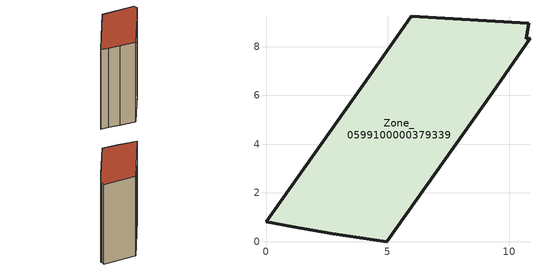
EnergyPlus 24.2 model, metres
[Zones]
Zone_0599100000379339
 floor ground (C_G): 5.96,9.25 10.79,8.97 10.69,8.34 10.85,8.35 9.31,6.14 4.96,0 2.75,0.32 1.1,0.6 0,0.81 4.24,6.78 z3.21
 wall outside (C_F): 4.24,6.78 0,0.81 1.1,0.6 2.75,0.32 4.96,0 9.31,6.14 10.85,8.35 10.69,8.34 10.79,8.97 5.96,9.25 4.24,6.78 z3.21:14.67
 roof outside (C_R): 10.79,8.97 5.96,9.25 4.24,6.78 0,0.81 1.1,0.6 2.75,0.32 4.96,0 9.31,6.14 10.85,8.35 10.69,8.34 z14.67
[BUILDING]
Pand.0599100000379339: North Axis=0; Terrain=City; Loads Convergence Tolerance Value=0.04; Temperature Convergence Tolerance Value=0.4; Solar Distribution=FullExterior; Maximum Number of Warmup Days=25; Minimum Number of Warmup Days=1
[Site:Location]
Rotterdam.The.Hague.AP_ZH_NLD Design_Conditions: Latitude=51.96; Longitude=4.45; Time Zone=1; Elevation=-4.5
[SITE:GROUNDTEMPERATURE:BUILDINGSURFACE]
18, 18, 18, 18, 18, 18, 18, 18, 18, 18, 18, 18
[MATERIAL] Thermal Absorptance=0.9; Solar Absorptance=0.7; Visible Absorptance=0.7
Name | Roughness | Thickness | Conductivity | Density | Specific Heat
G.TI.1992-2005 | MediumSmooth | 0.15 | 0.06 | 540 | 1210
F.TI.1992-2005 | Rough | 0.3 | 0.12 | 1920 | 840
R.TI.1992-2005 | MediumRough | 0.2 | 0.08 | 1500 | 1000
[CONSTRUCTION]
C_G: G.TI.1992-2005
C_F: F.TI.1992-2005
C_R: R.TI.1992-2005
[ZONE]
Zone_0599100000379339: Type=1; Multiplier=1; Ceiling Height=Autocalculate; Volume=Autocalculate; Floor Area=autocalculate; Part of Total Floor Area=Yes
[ZONEINFILTRATION:DESIGNFLOWRATE]
Infil_Zone_0599100000379339: Zone or ZoneList or Space or SpaceList=Zone_0599100000379339; Schedule=AlwaysOn; Design Flow Rate Calculation Method=Flow/Area; Flow Rate per Floor Area=0.0015; Constant Term Coefficient=1; Temperature Term Coefficient=0; Velocity Term Coefficient=0; Velocity Squared Term Coefficient=0
[HVACTEMPLATE:ZONE:IDEALLOADSAIRSYSTEM]
Zone_0599100000379339: Maximum Heating Supply Air Temperature=50; Minimum Cooling Supply Air Temperature=13; Maximum Heating Supply Air Humidity Ratio=0.0156; Minimum Cooling Supply Air Humidity Ratio=0.0077; Heating Limit=NoLimit; Cooling Limit=NoLimit; Dehumidification Control Type=ConstantSensibleHeatRatio; Cooling Sensible Heat Ratio=0.7; Dehumidification Setpoint=60; Humidification Control Type=None; Humidification Setpoint=30; Outdoor Air Method=None; Outdoor Air Flow Rate per Person=0.00944; Outdoor Air Flow Rate per Zone Floor Area=0; Outdoor Air Flow Rate per Zone=0; Demand Controlled Ventilation Type=None; Outdoor Air Economizer Type=NoEconomizer; Heat Recovery Type=None; Sensible Heat Recovery Effectiveness=0.7; Latent Heat Recovery Effectiveness=0.65
[ZONECONTROL:THERMOSTAT]
ThermostatControl_Zone_0599100000379339: Zone or ZoneList=Zone_0599100000379339; Control Type Schedule=DualSetpointControlType; Control 1=Thermostat_Zone_0599100000379339; Temperature Difference Between Cutout And Setpoint=0
[THERMOSTATSETPOINT:DUALSETPOINT]
Thermostat_Zone_0599100000379339: Heating Setpoint Temperature Schedule=HeatingSetpoint_Zone_0599100000379339; Cooling Setpoint Temperature Schedule=CoolingSetpoint_Zone_0599100000379339
[SCHEDULE:COMPACT]
HeatingSetpoint_Zone_0599100000379339: Through: 12/31, For: AllDays, Until: 24:00, 21
CoolingSetpoint_Zone_0599100000379339: Through: 12/31, For: AllDays, Until: 24:00, 24
DualSetpointControlType: Through: 12/31, For: AllDays, Until: 24:00, 4
AlwaysOn: Through: 12/31, For: AllDays, Until: 24:00, 1
